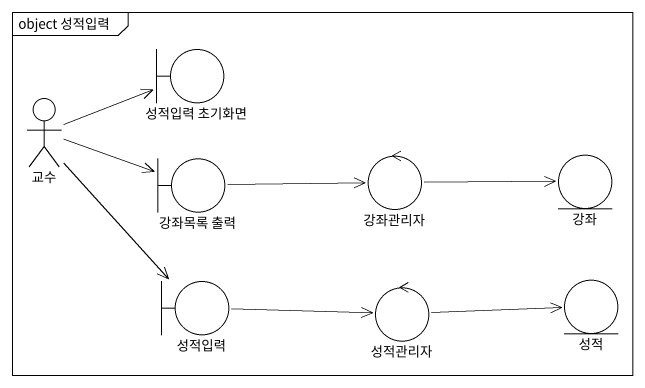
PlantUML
@startuml
mainframe object 성적입력
boundary "성적입력 초기화면" as 성적입력_초기화면
actor 교수
boundary "강좌목록 출력" as 강좌목록_출력
control 강좌관리자
entity 강좌
boundary 성적입력
control 성적관리자
entity 성적
교수 -right-> 성적입력_초기화면
교수 -right-> 강좌목록_출력
교수 --> 성적입력
강좌목록_출력 -right-> 강좌관리자
강좌관리자 -right-> 강좌
성적입력 -right-> 성적관리자
성적관리자 -right-> 성적
@enduml
